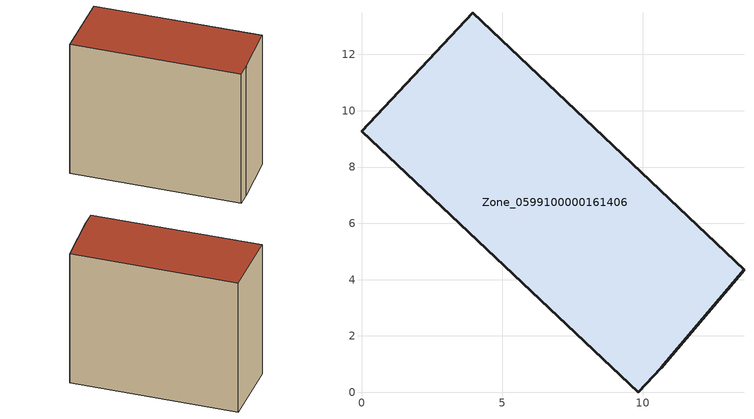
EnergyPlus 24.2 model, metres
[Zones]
Zone_0599100000161406
 floor ground (C_G): 0,9.27 3.95,13.48 13.59,4.35 10.65,0.87 9.84,0 z0.7
 wall outside (C_F): 3.95,13.48 0,9.27 9.84,0 10.65,0.87 13.59,4.35 3.95,13.48 z0.7:12
 roof outside (C_R): 13.59,4.35 3.95,13.48 0,9.27 9.84,0 10.65,0.87 z12
[BUILDING]
Pand.0599100000161406: North Axis=0; Terrain=City; Loads Convergence Tolerance Value=0.04; Temperature Convergence Tolerance Value=0.4; Solar Distribution=FullExterior; Maximum Number of Warmup Days=25; Minimum Number of Warmup Days=1
[Site:Location]
Rotterdam.The.Hague.AP_ZH_NLD Design_Conditions: Latitude=51.96; Longitude=4.45; Time Zone=1; Elevation=-4.5
[SITE:GROUNDTEMPERATURE:BUILDINGSURFACE]
18, 18, 18, 18, 18, 18, 18, 18, 18, 18, 18, 18
[MATERIAL] Thermal Absorptance=0.9; Solar Absorptance=0.7; Visible Absorptance=0.7
Name | Roughness | Thickness | Conductivity | Density | Specific Heat
G.TI.1946 | MediumSmooth | 0.15 | 1 | 540 | 1210
F.TI.1946 | Rough | 0.3 | 0.857143 | 1920 | 840
R.TI.1946 | MediumRough | 0.2 | 0.1 | 1500 | 1000
[CONSTRUCTION]
C_G: G.TI.1946
C_F: F.TI.1946
C_R: R.TI.1946
[ZONE]
Zone_0599100000161406: Type=1; Multiplier=1; Ceiling Height=Autocalculate; Volume=Autocalculate; Floor Area=autocalculate; Part of Total Floor Area=Yes
[ZONEINFILTRATION:DESIGNFLOWRATE]
Infil_Zone_0599100000161406: Zone or ZoneList or Space or SpaceList=Zone_0599100000161406; Schedule=AlwaysOn; Design Flow Rate Calculation Method=Flow/Area; Flow Rate per Floor Area=0.003; Constant Term Coefficient=1; Temperature Term Coefficient=0; Velocity Term Coefficient=0; Velocity Squared Term Coefficient=0
[HVACTEMPLATE:ZONE:IDEALLOADSAIRSYSTEM]
Zone_0599100000161406: Maximum Heating Supply Air Temperature=50; Minimum Cooling Supply Air Temperature=13; Maximum Heating Supply Air Humidity Ratio=0.0156; Minimum Cooling Supply Air Humidity Ratio=0.0077; Heating Limit=NoLimit; Cooling Limit=NoLimit; Dehumidification Control Type=ConstantSensibleHeatRatio; Cooling Sensible Heat Ratio=0.7; Dehumidification Setpoint=60; Humidification Control Type=None; Humidification Setpoint=30; Outdoor Air Method=None; Outdoor Air Flow Rate per Person=0.00944; Outdoor Air Flow Rate per Zone Floor Area=0; Outdoor Air Flow Rate per Zone=0; Demand Controlled Ventilation Type=None; Outdoor Air Economizer Type=NoEconomizer; Heat Recovery Type=None; Sensible Heat Recovery Effectiveness=0.7; Latent Heat Recovery Effectiveness=0.65
[ZONECONTROL:THERMOSTAT]
ThermostatControl_Zone_0599100000161406: Zone or ZoneList=Zone_0599100000161406; Control Type Schedule=DualSetpointControlType; Control 1=Thermostat_Zone_0599100000161406; Temperature Difference Between Cutout And Setpoint=0
[THERMOSTATSETPOINT:DUALSETPOINT]
Thermostat_Zone_0599100000161406: Heating Setpoint Temperature Schedule=HeatingSetpoint_Zone_0599100000161406; Cooling Setpoint Temperature Schedule=CoolingSetpoint_Zone_0599100000161406
[SCHEDULE:COMPACT]
HeatingSetpoint_Zone_0599100000161406: Through: 12/31, For: AllDays, Until: 24:00, 21
CoolingSetpoint_Zone_0599100000161406: Through: 12/31, For: AllDays, Until: 24:00, 24
DualSetpointControlType: Through: 12/31, For: AllDays, Until: 24:00, 4
AlwaysOn: Through: 12/31, For: AllDays, Until: 24:00, 1
